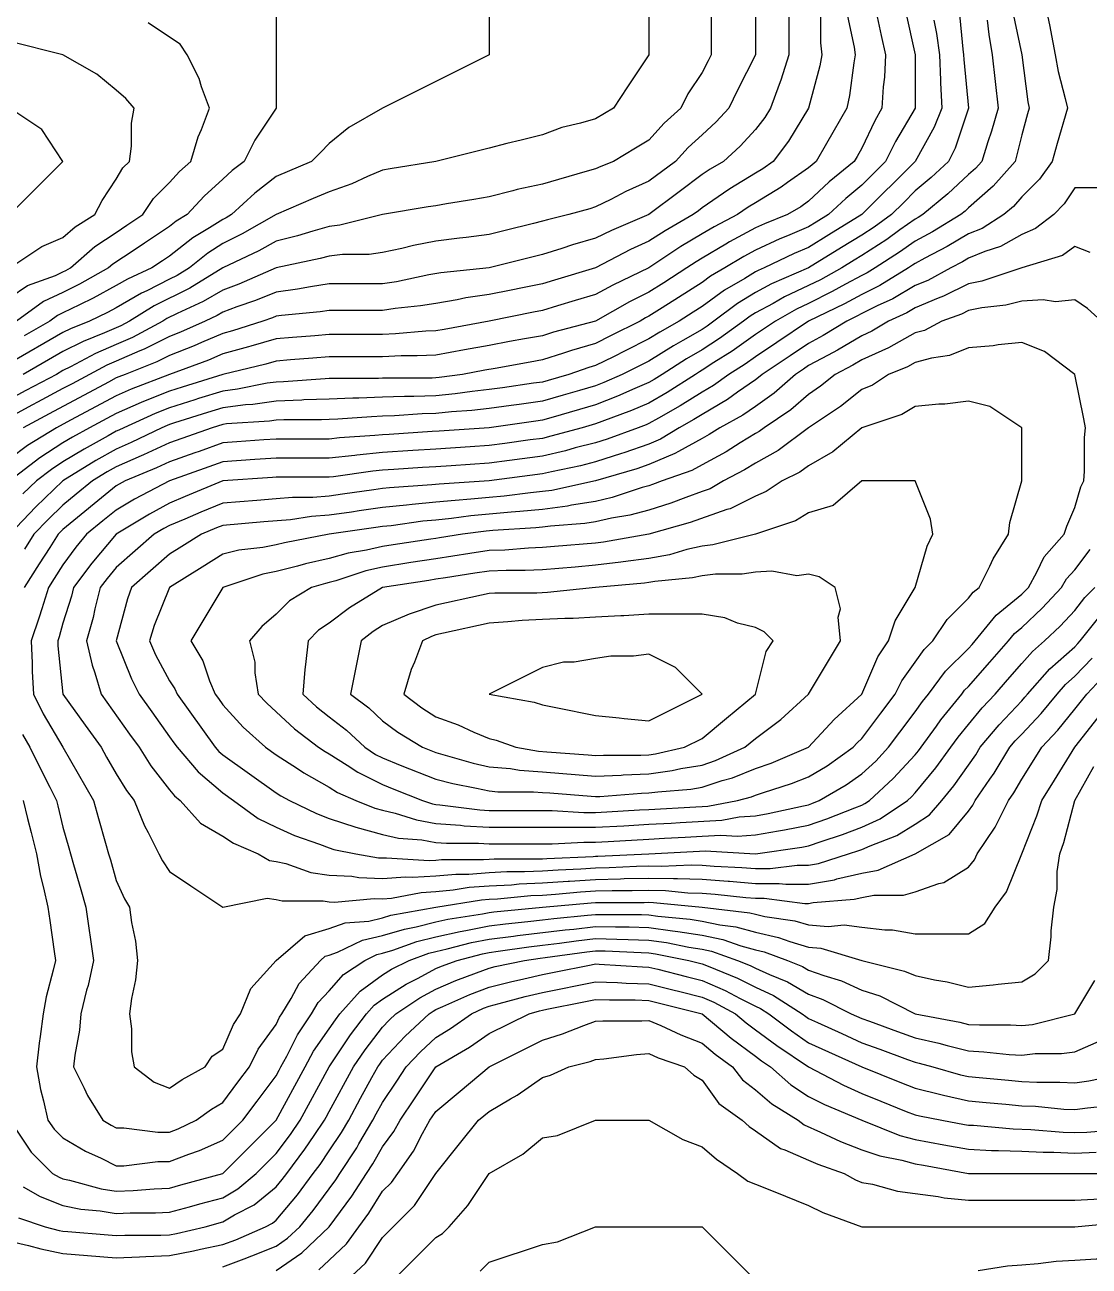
# Model space of a CAD drawing. Header units: inches. Extents: x 794995 to 811195, y 2485918 to 2508058.
# Drawn here: x 801214 to 801813, y 2500686 to 2501385 of the extents above; entities that cross this region are included whole.
import ezdxf

# ---------------------------------------------------------------- set-up
doc = ezdxf.new("R2010")
doc.units = ezdxf.units.IN
doc.header["$MEASUREMENT"] = 0
doc.layers.add('contour', color=7, linetype='Continuous')

msp = doc.modelspace()

# ---------------------------------------------------------------- linework, layer by layer
at = {"layer": 'contour'}
for points in [[(801643.91, 2501398.36), (801643.91, 2501368.36), (801639.44, 2501354.08), (801638.49, 2501351.69), (801633.73, 2501338.36), (801630.38, 2501333.14), (801625.16, 2501326.36), (801616.59, 2501316.93), (801607.16, 2501308.36), (801599.6, 2501303.92), (801595.16, 2501300.86), (801582.3, 2501291.22), (801565.16, 2501278.36), (801544.05, 2501269.47), (801535.16, 2501265.03), (801522.12, 2501261.4), (801516.07, 2501259.27), (801505.16, 2501255.86), (801475.16, 2501248.36), (801448.02, 2501245.5), (801441.16, 2501244.36), (801422.98, 2501240.54), (801415.16, 2501239.36), (801385.16, 2501239.36), (801374.57, 2501237.77), (801367.16, 2501236.36), (801355.16, 2501234.72), (801343.55, 2501229.97), (801333.16, 2501226.36), (801325.16, 2501223.36), (801322, 2501221.52), (801315.16, 2501218.36), (801301.31, 2501212.21), (801295.16, 2501209.79), (801280.87, 2501202.65), (801278.49, 2501201.69), (801265.16, 2501195.86), (801259.94, 2501193.58), (801250.16, 2501188.36), (801240.38, 2501183.14), (801235.16, 2501180.36), (801220.81, 2501172.71), (801218.02, 2501171.22), (801205.16, 2501164.36)], [(801625.16, 2501398.36), (801625.16, 2501368.36), (801615.16, 2501348.36), (801610.16, 2501338.36), (801602.98, 2501330.54), (801595.16, 2501323.36), (801587.33, 2501316.19), (801580.16, 2501308.36), (801565.16, 2501297.11), (801552.12, 2501291.4), (801543.73, 2501286.93), (801535.16, 2501282.65), (801531.83, 2501281.69), (801520.16, 2501278.36), (801508.02, 2501275.5), (801505.16, 2501274.61), (801500.16, 2501273.36), (801484.16, 2501269.36), (801475.16, 2501267.11), (801462.3, 2501265.5), (801458.49, 2501265.03), (801445.16, 2501263.36), (801432.53, 2501260.99), (801426.07, 2501259.27), (801415.16, 2501256.93), (801407.66, 2501255.86), (801392.66, 2501255.86), (801385.16, 2501255.03), (801379.94, 2501253.58), (801355.16, 2501248.36), (801334.25, 2501239.27), (801325.16, 2501235.86), (801314.11, 2501229.41), (801299.44, 2501222.65), (801293.73, 2501219.79), (801291.41, 2501218.36), (801274.29, 2501209.23), (801265.16, 2501205.24), (801253.42, 2501200.1), (801239.44, 2501192.65), (801235.16, 2501190.5), (801231.41, 2501188.36), (801214.29, 2501179.23), (801205.16, 2501174.36)], [(801565.16, 2501398.36), (801565.16, 2501368.36), (801553.16, 2501350.36), (801545.16, 2501338.36), (801535.16, 2501332.36), (801526.59, 2501329.79), (801516.07, 2501327.45), (801505.16, 2501323.36), (801493.16, 2501320.36), (801485.16, 2501318.36), (801475.16, 2501315.86), (801445.16, 2501308.36), (801419.44, 2501304.08), (801415.16, 2501303.36), (801406.59, 2501299.79), (801397.79, 2501295.73), (801385.16, 2501291.22), (801376.16, 2501287.36), (801355.16, 2501278.36), (801336.07, 2501267.45), (801325.16, 2501262), (801316.83, 2501256.69), (801306.41, 2501248.36), (801299.44, 2501244.08), (801295.16, 2501241.93), (801282.3, 2501235.5), (801279.37, 2501234.15), (801265.16, 2501225.86), (801260.29, 2501223.23), (801250.16, 2501218.36), (801239.44, 2501214.08), (801235.16, 2501211.93), (801205.16, 2501194.79)], [(801355.16, 2501398.36), (801355.16, 2501338.36), (801343.16, 2501320.36), (801337.16, 2501308.36), (801330.38, 2501303.14), (801325.16, 2501298.36), (801314.72, 2501288.8), (801305.16, 2501278.36), (801298.91, 2501274.61), (801295.16, 2501271.69), (801281.16, 2501262.36), (801275.16, 2501258.36), (801263.16, 2501250.36), (801260.87, 2501248.36), (801244.39, 2501239.13), (801235.16, 2501234.52), (801224.11, 2501229.41), (801208.91, 2501218.36)], [(801709.7, 2501392.91), (801715.16, 2501368.36), (801715.16, 2501338.36), (801704.05, 2501319.47), (801698.49, 2501308.36), (801691.83, 2501301.69), (801685.16, 2501295.03), (801676.07, 2501287.45), (801666.41, 2501278.36), (801659.44, 2501274.08), (801655.16, 2501271.44), (801643.16, 2501266.36), (801638.87, 2501264.65), (801625.16, 2501258.36), (801618.67, 2501254.85), (801608.02, 2501248.36), (801599.9, 2501243.62), (801595.16, 2501240.18), (801581.83, 2501231.69), (801572.66, 2501225.86), (801565.16, 2501221.09), (801563.34, 2501220.18), (801560.16, 2501218.36), (801543.49, 2501210.03), (801535.16, 2501205.86), (801521.61, 2501201.91), (801517.16, 2501200.36), (801505.16, 2501196.54), (801498.24, 2501195.28), (801478.49, 2501191.69), (801472.85, 2501190.67), (801460.16, 2501188.36), (801446.98, 2501186.54), (801445.16, 2501186.36), (801443.09, 2501186.29), (801417.23, 2501186.29), (801415.16, 2501186.22), (801412.94, 2501186.14), (801387.38, 2501186.14), (801385.16, 2501186.05), (801382.76, 2501185.96), (801359.3, 2501184.22), (801355.16, 2501184.08), (801350.16, 2501183.36), (801333.49, 2501180.03), (801325.16, 2501178.99), (801311.52, 2501174.72), (801309.44, 2501174.08), (801295.16, 2501169.61), (801287.16, 2501166.36), (801269.44, 2501158.36), (801266.55, 2501156.97), (801265.16, 2501156.36), (801260.54, 2501153.75), (801247.16, 2501146.36), (801235.16, 2501139.08), (801228.64, 2501134.88), (801220.16, 2501128.36), (801212.48, 2501121.04)], [(801600.16, 2501398.36), (801600.16, 2501368.36), (801598.49, 2501365.03), (801595.16, 2501358.36), (801587.16, 2501346.36), (801583.16, 2501338.36), (801573.73, 2501329.79), (801565.16, 2501320.36), (801557.66, 2501315.86), (801545.16, 2501308.36), (801538.02, 2501305.5), (801535.16, 2501304.08), (801529.16, 2501302.36), (801505.16, 2501295.5), (801491.04, 2501292.48), (801488.49, 2501291.69), (801475.16, 2501288.36), (801466.59, 2501286.93), (801451.16, 2501284.36), (801445.16, 2501283.36), (801440.87, 2501282.65), (801415.16, 2501278.36), (801391.16, 2501272.36), (801385.16, 2501271.69), (801375.93, 2501269.13), (801367.16, 2501266.36), (801355.16, 2501263.36), (801345.48, 2501258.04), (801325.16, 2501248.36), (801306.59, 2501236.93), (801286.59, 2501226.93), (801272.66, 2501218.36), (801267.77, 2501215.75), (801265.16, 2501214.61), (801258.49, 2501211.69), (801246.59, 2501206.93), (801235.16, 2501201.22), (801226.98, 2501196.54), (801212.66, 2501188.36)], [(801475.16, 2501398.36), (801475.16, 2501368.36), (801415.16, 2501338.36), (801396.07, 2501327.45), (801385.16, 2501318.36), (801380.16, 2501313.36), (801375.16, 2501308.36), (801355.16, 2501299.79), (801343.16, 2501290.36), (801330.16, 2501278.36), (801326.98, 2501276.54), (801325.16, 2501275.63), (801317.66, 2501270.86), (801308.28, 2501265.24), (801295.16, 2501255.03), (801291.16, 2501252.36), (801285.16, 2501248.36), (801271.48, 2501242.05), (801265.16, 2501238.36), (801252.19, 2501231.33), (801244.39, 2501227.59), (801235.16, 2501222.98), (801232, 2501221.52), (801227.66, 2501218.36), (801213.34, 2501210.18)], [(801739.94, 2501393.14), (801742, 2501371.52), (801742.43, 2501368.36), (801742.55, 2501365.75), (801745.16, 2501338.36), (801737.66, 2501315.86), (801733.91, 2501308.36), (801724.25, 2501299.27), (801715.16, 2501291.69), (801708.49, 2501285.03), (801701.83, 2501278.36), (801692.14, 2501271.38), (801685.16, 2501266.82), (801673.73, 2501259.79), (801655.16, 2501248.36), (801634.16, 2501239.36), (801625.16, 2501234.52), (801615.16, 2501228.36), (801601.83, 2501218.36), (801597.95, 2501215.57), (801595.16, 2501213.75), (801584.25, 2501207.45), (801579.01, 2501204.52), (801565.16, 2501195.86), (801550.16, 2501188.36), (801539.77, 2501183.75), (801535.16, 2501181.93), (801526.16, 2501179.36), (801516.83, 2501176.69), (801505.16, 2501173.36), (801492.03, 2501171.49), (801487.66, 2501170.86), (801475.16, 2501169.08), (801465.48, 2501168.04), (801454.05, 2501167.25), (801445.16, 2501166.36), (801437.42, 2501166.1), (801421.83, 2501165.03), (801415.16, 2501164.79), (801408.95, 2501164.57), (801389.96, 2501163.16), (801385.16, 2501162.98), (801380.71, 2501162.81), (801359.6, 2501162.81), (801355.16, 2501162.65), (801351.41, 2501162.11), (801327.3, 2501160.5), (801325.16, 2501160.24), (801319.16, 2501158.36), (801295.16, 2501149.79), (801280.53, 2501143), (801279.28, 2501142.48), (801265.16, 2501136.36), (801260.05, 2501133.47), (801251.83, 2501128.36), (801242.66, 2501120.86), (801235.16, 2501114.72), (801226.79, 2501106.73), (801218.8, 2501098.36), (801213.49, 2501090.03)], [(801769.94, 2501393.14), (801775.16, 2501368.36), (801778.69, 2501341.89), (801779.45, 2501338.36), (801778.49, 2501335.03), (801775.16, 2501323.36), (801772.3, 2501311.22), (801771.41, 2501308.36), (801759.16, 2501294.36), (801745.16, 2501282.11), (801743.22, 2501280.3), (801740.87, 2501278.36), (801724.89, 2501268.63), (801715.16, 2501263.36), (801706.38, 2501257.14), (801692.66, 2501248.36), (801688.02, 2501245.5), (801685.16, 2501244.08), (801675.93, 2501239.13), (801668.49, 2501235.03), (801655.16, 2501228.36), (801648.34, 2501225.18), (801636.41, 2501218.36), (801629.66, 2501213.86), (801625.16, 2501210.86), (801611.99, 2501201.53), (801601.83, 2501195.03), (801595.16, 2501190.67), (801593.7, 2501189.82), (801591.41, 2501188.36), (801575.4, 2501178.12), (801565.16, 2501172.21), (801555.43, 2501168.09), (801538.69, 2501161.89), (801535.16, 2501160.5), (801527.66, 2501158.36), (801510.02, 2501153.5), (801505.16, 2501152.36), (801498.24, 2501151.44), (801483.98, 2501149.54), (801475.16, 2501148.36), (801464.44, 2501147.65), (801445.16, 2501146.36), (801432.3, 2501145.5), (801415.16, 2501144.36), (801400.61, 2501142.91), (801399.56, 2501142.76), (801385.16, 2501141.22), (801355.16, 2501141.22), (801343.16, 2501140.36), (801325.16, 2501139.08), (801317.26, 2501136.26), (801295.16, 2501128.36), (801275.44, 2501118.08), (801265.16, 2501112), (801257.66, 2501105.86), (801248.49, 2501098.36), (801242.43, 2501091.09), (801235.16, 2501081.22), (801230.16, 2501073.36), (801226.98, 2501068.36), (801223.16, 2501056.36), (801221.83, 2501051.69), (801217.16, 2501038.36), (801217.79, 2501025.73), (801217.79, 2501020.99), (801218.49, 2501008.36), (801224.05, 2500997.25), (801235.16, 2500978.36), (801252.3, 2500948.36), (801255.16, 2500938.36), (801259.16, 2500924.36), (801260.87, 2500918.36), (801261.83, 2500915.03), (801265.16, 2500903.36), (801269.77, 2500892.98), (801272.66, 2500888.36), (801273.73, 2500879.79), (801276.07, 2500869.27), (801277.16, 2500858.36), (801276.07, 2500847.45), (801273.73, 2500836.93), (801272.66, 2500828.36), (801273.73, 2500819.79), (801273.73, 2500806.93), (801275.16, 2500798.36), (801286.59, 2500789.79), (801295.16, 2500786.36), (801302.22, 2500791.3), (801315.16, 2500798.36), (801319.16, 2500804.36), (801325.16, 2500808.36), (801331.16, 2500822.36), (801335.16, 2500828.36), (801341.04, 2500842.48), (801355.16, 2500858.36), (801371.31, 2500872.21), (801385.16, 2500876.36), (801394.05, 2500879.47), (801407.33, 2500880.54), (801415.16, 2500882.36), (801419.77, 2500883.75), (801445.16, 2500888.36), (801470.97, 2500892.55), (801475.16, 2500892.86), (801479.9, 2500893.1), (801498.64, 2500894.88), (801505.16, 2500895.18), (801512.48, 2500895.68), (801526.59, 2500896.93), (801535.16, 2500897.49), (801544.49, 2500897.69), (801555.83, 2500897.69), (801565.16, 2500897.91), (801574.49, 2500897.69), (801587.05, 2500896.47), (801595.16, 2500896.26), (801602.48, 2500895.68), (801619.7, 2500893.82), (801625.16, 2500893.36), (801630.16, 2500893.36), (801653.02, 2500890.5), (801655.16, 2500890.5), (801657.77, 2500890.97), (801680.71, 2500892.81), (801685.16, 2500893.82), (801691.83, 2500895.03), (801708.49, 2500895.03), (801715.16, 2500896.93), (801728.49, 2500901.69), (801731.31, 2500902.21), (801745.16, 2500910.86), (801748.49, 2500915.03), (801750.16, 2500918.36), (801760.16, 2500933.36), (801767.66, 2500948.36), (801770.71, 2500952.81), (801775.16, 2500960.36), (801782.08, 2500971.44), (801786.41, 2500978.36), (801795.48, 2500988.04), (801805.16, 2500999.79), (801808.91, 2501004.61), (801811.83, 2501008.36), (801823.16, 2501020.36)], [(801788.02, 2501398.36), (801791.04, 2501384.24), (801791.31, 2501382.21), (801793.91, 2501368.36), (801795.69, 2501358.89), (801799.7, 2501343.82), (801800.87, 2501338.36), (801795.16, 2501318.36), (801792.3, 2501308.36), (801785.16, 2501298.36), (801775.16, 2501288.36), (801770.54, 2501282.98), (801765.16, 2501278.36), (801752.9, 2501270.62), (801745.16, 2501267.45), (801733.16, 2501260.36), (801720.61, 2501253.82), (801715.16, 2501250.86), (801713.7, 2501249.82), (801711.41, 2501248.36), (801695.16, 2501238.36), (801685.16, 2501233.36), (801675.39, 2501228.13), (801655.16, 2501218.36), (801637.16, 2501206.36), (801625.16, 2501198.36), (801619.31, 2501194.22), (801610.16, 2501188.36), (801601.48, 2501182.05), (801595.16, 2501178.36), (801582.85, 2501170.67), (801570.61, 2501163.82), (801565.16, 2501160.67), (801563.54, 2501159.98), (801559.16, 2501158.36), (801541.65, 2501151.87), (801535.16, 2501149.79), (801523.73, 2501146.93), (801518.13, 2501145.39), (801505.16, 2501142.36), (801486.7, 2501139.9), (801475.16, 2501138.36), (801453.73, 2501136.93), (801445.16, 2501136.36), (801437.66, 2501135.86), (801421.59, 2501134.79), (801415.16, 2501134.36), (801409.7, 2501133.82), (801387.56, 2501130.76), (801385.16, 2501130.5), (801355.16, 2501130.5), (801353.16, 2501130.36), (801325.16, 2501128.36), (801303.98, 2501119.54), (801295.16, 2501115.86), (801283.81, 2501109.71), (801265.16, 2501098.36), (801251.44, 2501082.08), (801241.16, 2501068.36), (801239.96, 2501063.56), (801235.16, 2501048.36), (801232.94, 2501040.58), (801232.16, 2501038.36), (801232.3, 2501035.5), (801235.16, 2501008.36), (801247.66, 2500990.86), (801256.59, 2500978.36), (801259.7, 2500972.91), (801265.16, 2500963.36), (801270.87, 2500954.08), (801275.16, 2500948.36), (801281.04, 2500934.24), (801283.16, 2500930.36), (801289.16, 2500918.36), (801291.16, 2500914.36), (801295.16, 2500908.36), (801307.16, 2500900.36), (801325.16, 2500888.36), (801350.16, 2500893.36), (801355.16, 2500892.65), (801358.69, 2500891.89), (801381.63, 2500891.89), (801385.16, 2500891.36), (801388.02, 2500891.22), (801410.36, 2500893.16), (801415.16, 2500892.98), (801420.16, 2500893.36), (801436.83, 2500896.69), (801445.16, 2500897.18), (801454.84, 2500898.04), (801464, 2500899.52), (801475.16, 2500900.36), (801487.79, 2500900.99), (801492.12, 2500901.4), (801505.16, 2500902), (801519.79, 2500903), (801520.46, 2500903.06), (801535.16, 2500904.01), (801549.2, 2500904.32), (801551.21, 2500904.41), (801565.16, 2500904.72), (801579.11, 2500904.41), (801581.31, 2500904.52), (801595.16, 2500904.15), (801609.79, 2500903), (801610.61, 2500902.91), (801625.16, 2500901.69), (801638.49, 2500901.69), (801642.3, 2500901.22), (801655.16, 2500901.22), (801669.7, 2500903.82), (801671.04, 2500904.24), (801685.16, 2500907.45), (801694.39, 2500909.13), (801715.16, 2500918.36), (801734.25, 2500929.27), (801745.16, 2500942.36), (801747.66, 2500945.86), (801748.91, 2500948.36), (801757.16, 2500960.36), (801759.64, 2500963.88), (801768.49, 2500978.36), (801771.52, 2500982), (801775.16, 2500985.86), (801786.07, 2500997.45), (801795.16, 2501008.36), (801799.87, 2501013.66), (801805.16, 2501018.36), (801814.89, 2501028.63)], [(801676.98, 2501390.18), (801680.87, 2501372.65), (801681.41, 2501368.36), (801680.54, 2501363.75), (801678.1, 2501345.42), (801676.59, 2501338.36), (801665.16, 2501318.36), (801659.44, 2501308.36), (801657.09, 2501306.43), (801655.16, 2501304.61), (801643.16, 2501296.36), (801639.64, 2501293.88), (801625.16, 2501285.03), (801621.02, 2501282.5), (801615.16, 2501278.36), (801602.02, 2501271.5), (801595.16, 2501267.45), (801583.16, 2501260.36), (801565.16, 2501248.36), (801544.84, 2501238.68), (801535.16, 2501233.36), (801523.62, 2501229.9), (801513.73, 2501226.93), (801505.16, 2501224.36), (801500.16, 2501223.36), (801475.16, 2501218.36), (801449.77, 2501213.75), (801445.16, 2501212.91), (801439.44, 2501212.65), (801422.36, 2501211.16), (801415.16, 2501210.86), (801385.16, 2501210.86), (801376.98, 2501210.18), (801364.39, 2501209.13), (801355.16, 2501208.36), (801341.04, 2501204.24), (801339.7, 2501203.82), (801325.16, 2501199.9), (801317.05, 2501196.47), (801295.16, 2501188.36), (801273.53, 2501179.99), (801265.16, 2501176.36), (801239.44, 2501162.65), (801231.41, 2501158.36), (801215.16, 2501148.36), (801205.16, 2501140.86)], [(801693.73, 2501389.79), (801696.07, 2501379.27), (801698.49, 2501368.36), (801697.79, 2501355.73), (801697.16, 2501350.36), (801696.41, 2501338.36), (801692.36, 2501331.16), (801685.16, 2501315.86), (801682.43, 2501311.09), (801680.87, 2501308.36), (801666.77, 2501296.75), (801655.16, 2501285.86), (801650.71, 2501282.81), (801643.16, 2501278.36), (801630.3, 2501273.22), (801625.16, 2501270.86), (801610.56, 2501262.96), (801608.49, 2501261.69), (801595.16, 2501253.82), (801591.73, 2501251.79), (801586.59, 2501248.36), (801573.49, 2501240.03), (801565.16, 2501234.72), (801554.25, 2501229.27), (801535.16, 2501218.36), (801511.37, 2501212.15), (801505.16, 2501210.18), (801495.16, 2501208.36), (801486.7, 2501206.82), (801475.16, 2501204.72), (801461.31, 2501202.21), (801445.16, 2501199.27), (801434.72, 2501198.8), (801425.59, 2501198.8), (801415.16, 2501198.36), (801385.16, 2501198.36), (801375.93, 2501197.59), (801363.34, 2501196.54), (801355.16, 2501195.86), (801349.35, 2501194.17), (801325.16, 2501188.36), (801302.3, 2501181.22), (801295.16, 2501178.99), (801280.49, 2501173.03), (801279.28, 2501172.48), (801265.16, 2501166.36), (801259.94, 2501163.58), (801250.16, 2501158.36), (801240.49, 2501153.03), (801235.16, 2501149.79), (801222.12, 2501141.4), (801205.16, 2501128.36)], [(801725.75, 2501387.77), (801727.16, 2501380.36), (801728.79, 2501368.36), (801729.44, 2501354.08), (801729.44, 2501352.65), (801730.16, 2501338.36), (801725.87, 2501327.65), (801715.16, 2501308.36), (801685.16, 2501278.36), (801666.59, 2501266.93), (801655.16, 2501259.9), (801647.05, 2501256.47), (801630.16, 2501248.36), (801626.66, 2501246.86), (801625.16, 2501246.05), (801619.16, 2501242.36), (801607.79, 2501235.73), (801595.16, 2501226.54), (801590.16, 2501223.36), (801582.3, 2501218.36), (801571.31, 2501212.21), (801565.16, 2501208.36), (801551.83, 2501201.69), (801545.16, 2501198.36), (801535.16, 2501193.36), (801531.29, 2501192.23), (801520.16, 2501188.36), (801508.49, 2501185.03), (801505.16, 2501184.08), (801500.16, 2501183.36), (801482.66, 2501180.86), (801475.16, 2501179.79), (801465.56, 2501178.76), (801456.07, 2501177.45), (801445.16, 2501176.36), (801432.75, 2501175.95), (801427.57, 2501175.95), (801415.16, 2501175.5), (801401.83, 2501175.03), (801398.49, 2501175.03), (801385.16, 2501174.52), (801370.76, 2501173.96), (801369.64, 2501173.88), (801355.16, 2501173.36), (801342.03, 2501171.49), (801338.02, 2501171.22), (801325.16, 2501169.61), (801316.59, 2501166.93), (801297.89, 2501161.09), (801295.16, 2501160.24), (801293.83, 2501159.69), (801290.87, 2501158.36), (801273.53, 2501149.99), (801265.16, 2501146.36), (801253.67, 2501139.85), (801235.16, 2501128.36), (801219.79, 2501113.73), (801205.16, 2501098.36)], [(801205.16, 2501231.69), (801215.16, 2501238.36), (801230.87, 2501244.08), (801235.16, 2501246.05), (801236.7, 2501246.82), (801239.44, 2501248.36), (801253.16, 2501260.36), (801265.16, 2501268.36), (801271.16, 2501272.36), (801280.16, 2501278.36), (801286.16, 2501287.36), (801295.16, 2501296.36), (801300.87, 2501302.65), (801307.16, 2501308.36), (801311.31, 2501322.21), (801313.16, 2501326.36), (801317.66, 2501338.36), (801313.16, 2501350.36), (801311.83, 2501355.03), (801305.16, 2501368.36), (801301.16, 2501374.36), (801295.16, 2501378.36), (801283.16, 2501386.36)], [(801661.83, 2501391.69), (801661.83, 2501375.03), (801662.66, 2501368.36), (801661.48, 2501362.05), (801655.16, 2501338.36), (801643.73, 2501319.79), (801635.16, 2501308.36), (801629.3, 2501304.22), (801625.16, 2501301.69), (801610.68, 2501292.84), (801607.16, 2501290.36), (801595.16, 2501282.11), (801593.02, 2501280.5), (801590.16, 2501278.36), (801574.25, 2501269.27), (801565.16, 2501263.36), (801554.81, 2501258.71), (801535.16, 2501248.36), (801512.08, 2501241.44), (801505.16, 2501239.36), (801493.91, 2501237.11), (801487.66, 2501235.86), (801475.16, 2501233.36), (801462.12, 2501231.4), (801457.16, 2501230.36), (801445.16, 2501228.36), (801436.59, 2501226.93), (801422.22, 2501225.42), (801415.16, 2501224.36), (801385.16, 2501224.36), (801379.94, 2501223.58), (801358.32, 2501221.52), (801355.16, 2501221.09), (801353.22, 2501220.3), (801347.66, 2501218.36), (801330.61, 2501212.91), (801325.16, 2501211.44), (801313.16, 2501206.36), (801309.01, 2501204.52), (801295.16, 2501199.08), (801288.02, 2501195.5), (801270.16, 2501188.36), (801266.55, 2501186.97), (801265.16, 2501186.36), (801260.87, 2501184.08), (801227.33, 2501166.19), (801212.66, 2501158.36)], [(801755.75, 2501387.77), (801756.59, 2501379.79), (801758.49, 2501368.36), (801761.83, 2501338.36), (801758.2, 2501325.32), (801756.07, 2501319.27), (801752.66, 2501308.36), (801749.16, 2501304.36), (801745.16, 2501300.86), (801733.55, 2501289.97), (801719.45, 2501278.36), (801716.78, 2501276.74), (801715.16, 2501275.86), (801706.59, 2501269.79), (801699.11, 2501264.41), (801685.16, 2501255.28), (801680.87, 2501252.65), (801673.91, 2501248.36), (801661.83, 2501241.69), (801655.16, 2501238.36), (801641.52, 2501232), (801635.16, 2501228.36), (801625.16, 2501222.98), (801622.3, 2501221.22), (801618.49, 2501218.36), (801604.93, 2501208.59), (801595.16, 2501202.21), (801586.38, 2501197.14), (801572.66, 2501188.36), (801568.09, 2501185.43), (801565.16, 2501183.75), (801557.16, 2501180.36), (801547.47, 2501176.05), (801535.16, 2501171.22), (801511.16, 2501164.36), (801505.16, 2501162.65), (801501.41, 2501162.11), (801475.16, 2501158.36), (801447.03, 2501156.49), (801443.02, 2501156.22), (801418.91, 2501154.61), (801415.16, 2501154.36), (801410.71, 2501153.92), (801390.97, 2501152.56), (801385.16, 2501151.93), (801355.16, 2501151.93), (801348.24, 2501151.44), (801333.16, 2501150.36), (801325.16, 2501149.79), (801311.83, 2501145.03), (801309.37, 2501144.15), (801295.16, 2501139.08), (801287.84, 2501135.68), (801270.16, 2501128.36), (801266.87, 2501126.65), (801265.16, 2501125.63), (801235.16, 2501101.09), (801233.76, 2501099.76), (801232.43, 2501098.36), (801227.66, 2501090.86), (801221.83, 2501081.69), (801213.34, 2501068.36)], [(801205.16, 2501248.36), (801223.16, 2501260.36), (801235.16, 2501265.5), (801242.08, 2501271.44), (801253.16, 2501278.36), (801257.16, 2501286.36), (801265.16, 2501298.36), (801268.91, 2501304.61), (801272.66, 2501308.36), (801273.73, 2501316.93), (801273.73, 2501329.79), (801275.16, 2501338.36), (801270.61, 2501343.82), (801265.16, 2501348.36), (801254.25, 2501357.45), (801235.16, 2501368.36), (801205.16, 2501375.86)], [(801145.16, 2501248.36), (801163.16, 2501260.36), (801175.16, 2501263.36), (801184.39, 2501269.13), (801205.16, 2501278.36), (801235.16, 2501308.36), (801223.16, 2501326.36), (801205.16, 2501338.36), (801183.73, 2501329.79), (801175.16, 2501328.36), (801145.16, 2501318.36), (801139.16, 2501314.36), (801130.16, 2501308.36), (801124.16, 2501299.36)], [(801835.16, 2501293.36), (801805.16, 2501293.36), (801799.16, 2501284.36), (801793.16, 2501278.36), (801782.98, 2501270.54), (801775.16, 2501267.11), (801763.16, 2501260.36), (801754.39, 2501257.59), (801745.16, 2501253.82), (801741.73, 2501251.79), (801735.16, 2501248.36), (801722.22, 2501241.3), (801715.16, 2501238.36), (801702.53, 2501230.99), (801693.73, 2501226.93), (801685.16, 2501222.65), (801682.37, 2501221.15), (801676.59, 2501218.36), (801663.27, 2501210.25), (801655.16, 2501205.86), (801644.66, 2501198.86), (801628.91, 2501188.36), (801626.92, 2501186.6), (801625.16, 2501185.36), (801615.16, 2501178.36), (801609.37, 2501174.15), (801595.16, 2501165.86), (801590.54, 2501162.98), (801582.3, 2501158.36), (801571.65, 2501151.87), (801565.16, 2501149.13), (801551.04, 2501144.24), (801549.75, 2501143.77), (801535.16, 2501139.08), (801526.59, 2501136.93), (801510.38, 2501133.58), (801505.16, 2501132.36), (801475.16, 2501128.36), (801446.98, 2501126.54), (801442.94, 2501126.14), (801419.03, 2501124.49), (801415.16, 2501124.08), (801410.16, 2501123.36), (801392.66, 2501120.86), (801385.16, 2501119.79), (801375.93, 2501119.13), (801364.39, 2501119.13), (801355.16, 2501118.36), (801344.25, 2501117.45), (801325.16, 2501115.86), (801312.81, 2501110.71), (801303.73, 2501106.93), (801295.16, 2501103.36), (801291.92, 2501101.6), (801286.59, 2501098.36), (801265.16, 2501079.61), (801260.02, 2501073.5), (801256.16, 2501068.36), (801253.16, 2501056.36), (801252.12, 2501051.4), (801248.49, 2501038.36), (801251.52, 2501024.72), (801253.16, 2501020.36), (801256.59, 2501008.36), (801272.66, 2500985.86), (801278.02, 2500978.36), (801284.72, 2500967.93), (801295.16, 2500954.36), (801297.89, 2500951.09), (801301.16, 2500948.36), (801312.53, 2500935.73), (801325.16, 2500928.36), (801331.16, 2500924.36), (801345.16, 2500918.36), (801351.41, 2500914.61), (801355.16, 2500914.08), (801360.61, 2500912.91), (801374.72, 2500907.93), (801385.16, 2500906.36), (801397.79, 2500905.73), (801401.83, 2500905.03), (801415.16, 2500904.52), (801428.02, 2500905.5), (801432.03, 2500905.24), (801445.16, 2500906.01), (801456.51, 2500907.01), (801463.81, 2500907.01), (801475.16, 2500907.86), (801485.16, 2500908.36), (801495.16, 2500908.36), (801505.16, 2500908.82), (801514.1, 2500909.43), (801526.79, 2500909.99), (801535.16, 2500910.54), (801542.82, 2500910.7), (801558.18, 2500911.38), (801565.16, 2500911.54), (801572.14, 2500911.38), (801589, 2500912.21), (801595.16, 2500912.05), (801602.02, 2500911.5), (801617.47, 2500910.67), (801625.16, 2500910.03), (801633.49, 2500910.03), (801648.73, 2500911.93), (801655.16, 2500911.93), (801660.61, 2500912.91), (801677.66, 2500918.36), (801683.34, 2500920.18), (801685.16, 2500920.86), (801689.77, 2500922.98), (801704.81, 2500928.71), (801715.16, 2500935.03), (801723.16, 2500940.36), (801730.16, 2500948.36), (801736.88, 2500956.64), (801745.16, 2500968.36), (801749.3, 2500974.22), (801751.83, 2500978.36), (801762.43, 2500991.09), (801775.16, 2501004.61), (801776.98, 2501006.54), (801778.49, 2501008.36), (801791.04, 2501022.48), (801805.16, 2501035.03), (801806.78, 2501036.74), (801808.16, 2501038.36), (801820.16, 2501053.36)], [(801813.73, 2501256.93), (801805.16, 2501260.36), (801798.1, 2501255.42), (801775.16, 2501248.36), (801752.66, 2501240.86), (801745.16, 2501239.36), (801731.16, 2501232.36), (801728.02, 2501231.22), (801715.16, 2501225.86), (801710.42, 2501223.1), (801700.16, 2501218.36), (801690.78, 2501212.74), (801685.16, 2501210.18), (801671.44, 2501202.08), (801666.07, 2501199.27), (801655.16, 2501193.36), (801652.16, 2501191.36), (801647.66, 2501188.36), (801635.75, 2501177.77), (801625.16, 2501170.36), (801618.1, 2501165.42), (801605.16, 2501158.36), (801599.03, 2501154.49), (801595.16, 2501152.36), (801581.83, 2501145.03), (801579.75, 2501143.77), (801565.16, 2501137.59), (801558.3, 2501135.22), (801535.16, 2501128.36), (801510.45, 2501123.07), (801505.16, 2501122.36), (801498.49, 2501121.69), (801483.73, 2501119.79), (801475.16, 2501118.99), (801464.81, 2501118.02), (801456.07, 2501117.45), (801445.16, 2501116.36), (801431.83, 2501115.03), (801428.71, 2501114.81), (801415.16, 2501113.36), (801402.03, 2501111.49), (801397.66, 2501110.86), (801385.16, 2501109.08), (801375.16, 2501108.36), (801363.34, 2501106.54), (801348.24, 2501105.28), (801325.16, 2501103.36), (801321.63, 2501101.89), (801313.16, 2501098.36), (801302.08, 2501091.44), (801295.16, 2501087.11), (801273.73, 2501068.36), (801271.48, 2501062.05), (801265.16, 2501038.36), (801273.73, 2501016.93), (801278.02, 2501008.36), (801285.16, 2500998.36), (801295.16, 2500984.36), (801297.66, 2500980.86), (801299.44, 2500978.36), (801311.31, 2500964.52), (801325.16, 2500952.65), (801331.16, 2500948.36), (801345.16, 2500938.36), (801355.16, 2500933.36), (801365.59, 2500928.8), (801379.7, 2500923.82), (801385.16, 2500921.69), (801387.66, 2500920.86), (801400.16, 2500918.36), (801412.94, 2500916.14), (801415.16, 2500916.05), (801417.3, 2500916.22), (801441.41, 2500914.61), (801445.16, 2500914.83), (801448.4, 2500915.12), (801471.92, 2500915.12), (801475.16, 2500915.36), (801478.02, 2500915.5), (801502.3, 2500915.5), (801505.16, 2500915.63), (801507.71, 2500915.81), (801533.76, 2500916.97), (801535.16, 2500917.06), (801536.44, 2500917.08), (801565.16, 2500918.36), (801593.58, 2500919.94), (801596.92, 2500920.13), (801625.16, 2500918.36), (801651.29, 2500922.23), (801655.16, 2500922.98), (801662.22, 2500925.42), (801674.25, 2500929.27), (801685.16, 2500933.36), (801695.44, 2500938.08), (801710.87, 2500948.36), (801713.09, 2500950.43), (801715.16, 2500952.65), (801726.77, 2500966.75), (801735.16, 2500978.36), (801739.35, 2500984.17), (801745.16, 2500991.22), (801752.9, 2501000.62), (801760.16, 2501008.36), (801767.16, 2501016.36), (801775.16, 2501025.5), (801781.16, 2501032.36), (801788.02, 2501038.36), (801796.88, 2501046.64), (801805.16, 2501055.5), (801810.78, 2501062.74), (801816.41, 2501068.36)], [(801820.16, 2501218.36), (801812.22, 2501225.42), (801805.16, 2501230.36), (801794.25, 2501229.27), (801787.16, 2501230.36), (801775.16, 2501229.61), (801766.16, 2501227.36), (801752.66, 2501225.86), (801745.16, 2501224.36), (801741.16, 2501222.36), (801730.16, 2501218.36), (801720.38, 2501213.14), (801715.16, 2501211.69), (801700.16, 2501203.36), (801685.16, 2501196.54), (801680.02, 2501193.5), (801670.16, 2501188.36), (801661.83, 2501181.69), (801655.16, 2501177.11), (801645.16, 2501168.36), (801630.16, 2501158.36), (801627.3, 2501156.22), (801625.16, 2501155.03), (801616.59, 2501149.79), (801608.71, 2501144.81), (801595.16, 2501137.36), (801589.35, 2501134.17), (801572.66, 2501128.36), (801567.23, 2501126.29), (801565.16, 2501125.63), (801561.41, 2501124.61), (801544.53, 2501118.99), (801535.16, 2501116.82), (801521.52, 2501114.72), (801519.28, 2501114.24), (801505.16, 2501112.36), (801492.43, 2501111.09), (801487.57, 2501110.77), (801475.16, 2501109.61), (801464.87, 2501108.65), (801454.05, 2501107.25), (801445.16, 2501106.36), (801437.89, 2501105.63), (801419.96, 2501103.16), (801415.16, 2501102.65), (801411.41, 2501102.11), (801385.16, 2501098.36), (801359.96, 2501093.56), (801355.16, 2501092.36), (801347.66, 2501090.86), (801334.16, 2501089.36), (801325.16, 2501087.11), (801313.62, 2501079.9), (801295.16, 2501068.36), (801286.59, 2501046.93), (801283.91, 2501038.36), (801287.33, 2501030.54), (801295.16, 2501015.86), (801298.16, 2501011.36), (801299.44, 2501008.36), (801320.87, 2500978.36), (801322.85, 2500976.05), (801325.16, 2500974.08), (801355.16, 2500952.65), (801357.77, 2500950.97), (801362.66, 2500948.36), (801377.96, 2500941.16), (801385.16, 2500938.36), (801400.16, 2500933.36), (801415.16, 2500929.27), (801424.05, 2500927.25), (801437.33, 2500926.19), (801445.16, 2500924.79), (801451.16, 2500924.36), (801469.16, 2500924.36), (801475.16, 2500923.99), (801510.78, 2500923.99), (801528.49, 2500925.03), (801535.16, 2500925.03), (801542.22, 2500925.42), (801565.16, 2500926.69), (801573.98, 2500927.18), (801585.69, 2500927.84), (801595.16, 2500928.36), (801605.75, 2500928.95), (801615.16, 2500928.36), (801625.16, 2500929.08), (801638.2, 2500931.4), (801641.61, 2500931.91), (801655.16, 2500934.52), (801665.44, 2500938.08), (801681.16, 2500944.36), (801685.16, 2500945.86), (801686.87, 2500946.65), (801689.45, 2500948.36), (801702.74, 2500960.77), (801715.16, 2500974.08), (801717.09, 2500976.43), (801718.49, 2500978.36), (801727.16, 2500990.36), (801729.64, 2500993.88), (801741.41, 2501008.36), (801743.02, 2501010.5), (801745.16, 2501012.65), (801757.16, 2501026.36), (801767.66, 2501038.36), (801771.02, 2501042.5), (801775.16, 2501045.86), (801786.77, 2501056.75), (801797.66, 2501068.36), (801800.36, 2501073.16), (801805.16, 2501078.36), (801813.73, 2501089.79)], [(801212.36, 2500985.56), (801216.41, 2500978.36), (801222.66, 2500965.86), (801227.66, 2500955.86), (801231.41, 2500948.36), (801232.16, 2500945.36), (801235.16, 2500933.36), (801238.49, 2500921.69), (801239.44, 2500918.36), (801241.16, 2500912.36), (801245.16, 2500898.36), (801248.02, 2500888.36), (801252.3, 2500858.36), (801249.28, 2500844.24), (801248.49, 2500841.69), (801245.16, 2500828.36), (801244.39, 2500819.13), (801241.83, 2500805.03), (801241.16, 2500798.36), (801247.16, 2500786.36), (801249.01, 2500782.21), (801257.66, 2500768.36), (801262.3, 2500765.5), (801265.16, 2500764.08), (801269.44, 2500764.08), (801288.49, 2500761.69), (801295.16, 2500761.69), (801299.96, 2500763.56), (801310.16, 2500768.36), (801318.84, 2500774.68), (801325.16, 2500778.36), (801333.73, 2500789.79), (801340.16, 2500798.36), (801345.16, 2500808.36), (801355.16, 2500822.36), (801357.16, 2500826.36), (801358.49, 2500828.36), (801363.73, 2500836.93), (801368.2, 2500845.32), (801380.16, 2500858.36), (801382.85, 2500860.67), (801385.16, 2500861.36), (801389.77, 2500862.98), (801403.81, 2500869.71), (801415.16, 2500872.36), (801427.47, 2500876.05), (801434.05, 2500877.25), (801445.16, 2500880.03), (801451.98, 2500881.54), (801471.41, 2500884.61), (801475.16, 2500885.36), (801477.83, 2500885.69), (801505.16, 2500888.36), (801532.71, 2500890.81), (801535.16, 2500890.97), (801537.83, 2500891.03), (801562.49, 2500891.03), (801565.16, 2500891.09), (801567.83, 2500891.03), (801595.16, 2500888.36), (801622, 2500885.2), (801625.16, 2500884.36), (801630.38, 2500883.14), (801647.42, 2500880.62), (801655.16, 2500878.36), (801666.07, 2500877.45), (801675.16, 2500878.36), (801685.16, 2500877.11), (801698.02, 2500875.5), (801702.3, 2500875.5), (801715.16, 2500873.36), (801745.16, 2500873.36), (801754.39, 2500879.13), (801760.16, 2500888.36), (801766.59, 2500896.93), (801775.16, 2500918.36), (801783.73, 2500939.79), (801786.41, 2500948.36), (801793.62, 2500959.9), (801805.16, 2500978.36), (801818.28, 2500995.24)], [(801212.66, 2500948.36), (801215.16, 2500938.36), (801217.16, 2500930.36), (801220.16, 2500918.36), (801222.53, 2500905.73), (801224.25, 2500899.27), (801226.59, 2500888.36), (801227.66, 2500880.86), (801230.16, 2500863.36), (801230.87, 2500858.36), (801229.7, 2500852.91), (801225.69, 2500837.84), (801223.91, 2500828.36), (801222.3, 2500815.5), (801221.83, 2500811.69), (801220.16, 2500798.36), (801222.53, 2500785.73), (801224.25, 2500779.27), (801226.59, 2500768.36), (801230.16, 2500763.36), (801235.16, 2500758.36), (801247.79, 2500750.99), (801256.59, 2500746.93), (801265.16, 2500742.65), (801269.44, 2500742.65), (801288.49, 2500745.03), (801295.16, 2500745.03), (801306.07, 2500749.27), (801312.12, 2500751.4), (801325.16, 2500757.11), (801336.41, 2500768.36), (801344.44, 2500779.08), (801355.16, 2500793.36), (801356.92, 2500796.6), (801357.89, 2500798.36), (801361.16, 2500804.36), (801367.16, 2500816.36), (801375.16, 2500828.36), (801378.95, 2500834.57), (801385.16, 2500841.22), (801393.16, 2500850.36), (801405.16, 2500858.36), (801411.92, 2500861.6), (801415.16, 2500862.36), (801420.87, 2500864.08), (801434.49, 2500869.03), (801445.16, 2500871.69), (801458.8, 2500874.72), (801462.03, 2500875.24), (801475.16, 2500877.86), (801484.49, 2500879.03), (801497.05, 2500880.25), (801505.16, 2500881.22), (801511.54, 2500881.98), (801530.54, 2500883.75), (801535.16, 2500884.27), (801539.34, 2500884.18), (801560.97, 2500884.18), (801565.16, 2500884.08), (801570.16, 2500883.36), (801588.34, 2500881.54), (801595.16, 2500880.47), (801605.16, 2500878.36), (801614.11, 2500877.31), (801625.16, 2500874.36), (801638.13, 2500871.33), (801644.57, 2500868.95), (801655.16, 2500865.86), (801662.08, 2500865.28), (801685.16, 2500858.36), (801709.16, 2500852.36), (801715.16, 2500849.79), (801726.07, 2500847.45), (801733.16, 2500846.36), (801745.16, 2500843.36), (801759.01, 2500844.52), (801761.83, 2500845.03), (801775.16, 2500846.36), (801782.66, 2500850.86), (801790.16, 2500858.36), (801791.83, 2500871.69), (801791.83, 2500875.03), (801793.16, 2500888.36), (801795.16, 2500898.36), (801795.16, 2500908.36), (801796.59, 2500918.36), (801798.84, 2500924.68), (801805.16, 2500948.36), (801815.87, 2500967.65)], [(801205.16, 2500768.36), (801217.16, 2500750.36), (801229.16, 2500738.36), (801233.02, 2500736.22), (801235.16, 2500735.36), (801238.91, 2500734.61), (801256.59, 2500729.79), (801265.16, 2500728.36), (801274.76, 2500728.76), (801286.59, 2500729.79), (801295.16, 2500730.18), (801301.59, 2500731.93), (801325.16, 2500738.36), (801355.16, 2500768.36), (801371.52, 2500798.36), (801376.34, 2500807.18), (801385.16, 2500819.79), (801388.59, 2500824.93), (801391.16, 2500828.36), (801402.53, 2500840.99), (801415.16, 2500850.18), (801420.16, 2500853.36), (801430.16, 2500858.36), (801441.16, 2500862.36), (801445.16, 2500863.36), (801451.59, 2500864.79), (801465.16, 2500868.36), (801475.16, 2500870.36), (801488.87, 2500872.08), (801491.12, 2500872.4), (801517.92, 2500875.6), (801522.85, 2500876.05), (801535.16, 2500877.45), (801546.32, 2500877.2), (801554, 2500877.2), (801565.16, 2500876.93), (801578.49, 2500875.03), (801581.52, 2500874.72), (801595.16, 2500872.57), (801606.9, 2500870.1), (801616.98, 2500866.54), (801625.16, 2500864.36), (801630.02, 2500863.23), (801643.16, 2500858.36), (801651.73, 2500854.93), (801655.16, 2500852.91), (801663.73, 2500849.79), (801673.62, 2500846.82), (801685.16, 2500841.69), (801695.16, 2500838.36), (801715.16, 2500828.36), (801740.36, 2500823.56), (801745.16, 2500822.36), (801751.47, 2500822.05), (801768.84, 2500822.05), (801775.16, 2500821.69), (801781.16, 2500822.36), (801805.16, 2500828.36), (801816.41, 2500847.11)], [(801212.66, 2500730.86), (801222.3, 2500725.5), (801235.16, 2500720.36), (801245.16, 2500718.36), (801256.16, 2500717.36), (801265.16, 2500715.86), (801272.98, 2500716.19), (801287.33, 2500716.19), (801295.16, 2500716.54), (801306.41, 2500719.61), (801312.3, 2500721.22), (801325.16, 2500724.72), (801333.73, 2500729.79), (801343.91, 2500738.36), (801355.16, 2500749.61), (801363.27, 2500760.25), (801368.8, 2500768.36), (801385.16, 2500798.36), (801397.16, 2500816.36), (801406.16, 2500828.36), (801410.42, 2500833.1), (801415.16, 2500836.54), (801428.49, 2500845.03), (801435.16, 2500848.36), (801445.16, 2500853.75), (801448.4, 2500855.12), (801457.16, 2500858.36), (801471.41, 2500862.11), (801475.16, 2500862.86), (801480.3, 2500863.5), (801497.5, 2500866.02), (801505.16, 2500866.93), (801514.89, 2500868.09), (801524.14, 2500869.38), (801535.16, 2500870.63), (801547.16, 2500870.36), (801553.45, 2500870.07), (801565.16, 2500869.79), (801575.16, 2500868.36), (801587.66, 2500865.86), (801595.16, 2500864.68), (801600.38, 2500863.58), (801615.16, 2500858.36), (801622.3, 2500855.5), (801625.16, 2500854.08), (801633.16, 2500850.36), (801643.16, 2500846.36), (801655.16, 2500839.27), (801663.16, 2500836.36), (801679.16, 2500828.36), (801685.16, 2500825.63), (801689.45, 2500824.08), (801705.16, 2500818.36), (801715.16, 2500814.72), (801728.49, 2500811.69), (801733.16, 2500810.36), (801745.16, 2500807.36), (801753.73, 2500806.93), (801768.1, 2500805.42), (801775.16, 2500805.03), (801782.66, 2500805.86), (801797.66, 2500805.86), (801805.16, 2500806.93), (801820.16, 2500813.36)], [(801210.16, 2500713.36), (801225.16, 2500708.36), (801233.09, 2500706.29), (801235.16, 2500705.86), (801237.89, 2500705.63), (801260.54, 2500703.75), (801265.16, 2500703.36), (801269.96, 2500703.56), (801290.36, 2500703.56), (801295.16, 2500703.75), (801299.03, 2500704.49), (801315.16, 2500708.36), (801325.16, 2500711.09), (801331.83, 2500715.03), (801342.75, 2500720.77), (801355.16, 2500730.86), (801358.59, 2500734.93), (801361.16, 2500738.36), (801371.44, 2500752.08), (801376.59, 2500759.79), (801382.43, 2500768.36), (801383.39, 2500770.13), (801385.16, 2500773.36), (801398.8, 2500798.36), (801405.43, 2500808.09), (801415.16, 2500820.86), (801418.8, 2500824.72), (801422.66, 2500828.36), (801436.16, 2500837.36), (801445.16, 2500842.21), (801456.51, 2500847.01), (801468.1, 2500851.3), (801475.16, 2500854.08), (801478.59, 2500854.93), (801495.16, 2500858.36), (801503.88, 2500859.64), (801506.78, 2500859.98), (801530.26, 2500863.26), (801535.16, 2500863.82), (801540.49, 2500863.69), (801560.77, 2500862.75), (801565.16, 2500862.65), (801568.91, 2500862.11), (801587.66, 2500858.36), (801595.16, 2500856.49), (801598.49, 2500855.03), (801615.16, 2500848.36), (801625.16, 2500843.36), (801635.4, 2500838.61), (801651.41, 2500828.36), (801653.54, 2500826.74), (801655.16, 2500825.63), (801660.16, 2500823.36), (801673.91, 2500817.11), (801685.16, 2500812), (801695.16, 2500808.36), (801710.87, 2500802.65), (801715.16, 2500801.09), (801717.38, 2500800.58), (801725.16, 2500798.36), (801740.71, 2500793.92), (801745.16, 2500792.91), (801751.16, 2500792.36), (801767.66, 2500790.86), (801775.16, 2500790.18), (801783.73, 2500789.79), (801796.59, 2500789.79), (801805.16, 2500789.36), (801812.98, 2500790.54), (801831.16, 2500794.36)], [(801205.16, 2500700.18), (801215.75, 2500697.77), (801222.75, 2500695.95), (801235.16, 2500693.36), (801249.01, 2500692.21), (801265.16, 2500690.86), (801278.2, 2500691.4), (801281.83, 2500691.69), (801295.16, 2500692.21), (801308.71, 2500694.81), (801312.53, 2500695.73), (801325.16, 2500698.36), (801332.43, 2500701.09), (801349.16, 2500708.36), (801353.09, 2500710.43), (801355.16, 2500712.11), (801367.16, 2500726.36), (801376.16, 2500738.36), (801380.02, 2500743.5), (801385.16, 2500751.22), (801392.02, 2500761.5), (801396.07, 2500768.36), (801402.81, 2500780.71), (801409.16, 2500792.36), (801412.43, 2500798.36), (801413.54, 2500799.98), (801415.16, 2500802.11), (801427.89, 2500815.63), (801441.41, 2500828.36), (801443.66, 2500829.86), (801445.16, 2500830.67), (801449.16, 2500832.36), (801464.39, 2500839.13), (801475.16, 2500843.36), (801487.16, 2500846.36), (801494.72, 2500847.93), (801505.16, 2500850.36), (801511.83, 2500851.69), (801532.66, 2500855.86), (801535.16, 2500856.36), (801537.23, 2500856.29), (801561.52, 2500854.72), (801565.16, 2500854.61), (801570.16, 2500853.36), (801586.16, 2500849.36), (801595.16, 2500847.11), (801608.2, 2500841.4), (801616.59, 2500836.93), (801625.16, 2500832.65), (801628.09, 2500831.29), (801632.66, 2500828.36), (801645.43, 2500818.63), (801655.16, 2500812), (801685.16, 2500798.36), (801706.59, 2500789.79), (801715.16, 2500786.36), (801729.56, 2500782.76), (801731.04, 2500782.48), (801745.16, 2500779.27), (801755.16, 2500778.36), (801766.16, 2500777.36), (801775.16, 2500776.54), (801782.98, 2500776.19), (801798.84, 2500774.68), (801805.16, 2500774.36), (801812.22, 2500775.42), (801826.59, 2500776.93)], [(801325.16, 2500685.86), (801337.16, 2500690.36), (801341.61, 2500691.91), (801355.16, 2500697.45), (801361.65, 2500701.87), (801368.49, 2500708.36), (801376.07, 2500717.45), (801385.16, 2500729.79), (801388.8, 2500734.72), (801391.16, 2500738.36), (801400.61, 2500752.91), (801401.83, 2500755.03), (801409.7, 2500768.36), (801411.63, 2500771.89), (801415.16, 2500778.36), (801423.16, 2500790.36), (801428.49, 2500798.36), (801436.59, 2500806.93), (801445.16, 2500815.03), (801453.43, 2500820.09), (801465.16, 2500828.36), (801472.08, 2500831.44), (801475.16, 2500832.65), (801480.87, 2500834.08), (801495.43, 2500838.09), (801505.16, 2500840.36), (801535.16, 2500846.36), (801547.57, 2500845.95), (801552.43, 2500845.63), (801565.16, 2500845.24), (801578.66, 2500841.86), (801582.66, 2500840.86), (801595.16, 2500837.74), (801601.68, 2500834.88), (801613.91, 2500828.36), (801620.02, 2500823.22), (801625.16, 2500819.36), (801637.16, 2500810.36), (801655.16, 2500798.36), (801674.81, 2500788.02), (801685.16, 2500783.36), (801695.87, 2500779.08), (801710.16, 2500773.36), (801715.16, 2500771.36), (801717.56, 2500770.76), (801730.16, 2500768.36), (801742.85, 2500766.05), (801745.16, 2500765.63), (801748.02, 2500765.5), (801770.36, 2500763.56), (801780.38, 2500763.14), (801798.49, 2500761.69), (801805.16, 2500761.44), (801811.83, 2500761.69), (801829.94, 2500763.14)], [(801355.16, 2500683.82), (801369.75, 2500693.77), (801385.16, 2500708.36), (801397.89, 2500725.63), (801406.16, 2500738.36), (801409.7, 2500743.82), (801415.16, 2500753.36), (801421.59, 2500761.93), (801425.16, 2500768.36), (801433.16, 2500780.36), (801445.16, 2500798.36), (801464.05, 2500809.47), (801475.16, 2500817.11), (801497.66, 2500828.36), (801503.54, 2500829.98), (801505.16, 2500830.36), (801507.66, 2500830.86), (801528.49, 2500835.03), (801535.16, 2500836.36), (801542.9, 2500836.1), (801557.42, 2500836.1), (801565.16, 2500835.86), (801595.16, 2500828.36), (801611.44, 2500814.65), (801625.16, 2500804.36), (801628.59, 2500801.79), (801633.73, 2500798.36), (801645.16, 2500788.36), (801655.16, 2500781.69), (801664.05, 2500777.25), (801685.16, 2500768.36), (801706.59, 2500759.79), (801715.16, 2500757.45), (801731.31, 2500754.52), (801745.16, 2500752), (801758.2, 2500751.4), (801762.12, 2500751.4), (801775.16, 2500750.86), (801787.16, 2500750.36), (801793.16, 2500750.36), (801805.16, 2500749.9), (801817.16, 2500750.36)], [(801379.35, 2500684.17), (801385.16, 2500689.61), (801394.84, 2500698.68), (801401.83, 2500708.36), (801407.42, 2500716.1), (801415.16, 2500728.36), (801420.16, 2500733.36), (801423.73, 2500738.36), (801432.66, 2500750.86), (801437.66, 2500760.86), (801441.83, 2500768.36), (801443.16, 2500770.36), (801445.16, 2500773.36), (801458.8, 2500784.72), (801475.16, 2500798.36), (801505.16, 2500813.36), (801516.59, 2500816.93), (801528.49, 2500821.69), (801535.16, 2500824.08), (801539.16, 2500824.36), (801561.16, 2500824.36), (801565.16, 2500824.61), (801571.83, 2500821.69), (801583.16, 2500816.36), (801595.16, 2500811.69), (801602.43, 2500805.63), (801612.3, 2500798.36), (801617.96, 2500791.16), (801625.16, 2500785.5), (801634.39, 2500777.59), (801649.16, 2500768.36), (801652.55, 2500765.75), (801661.83, 2500761.69), (801673.16, 2500756.36), (801685.16, 2500751.69), (801695.16, 2500748.36), (801707.66, 2500745.86), (801715.16, 2500743.82), (801719.77, 2500742.98), (801745.16, 2500738.36), (801835.16, 2500738.36)], [(801395.16, 2500678.36), (801405.56, 2500687.96), (801415.16, 2500702.36), (801418.16, 2500705.36), (801433.16, 2500720.36), (801445.16, 2500738.36), (801458.49, 2500755.03), (801469.16, 2500768.36), (801475.16, 2500773.36), (801487.16, 2500780.36), (801491.04, 2500782.48), (801505.16, 2500792.36), (801509.77, 2500793.75), (801520.16, 2500798.36), (801532, 2500801.52), (801535.16, 2500802.65), (801539.77, 2500802.98), (801558.1, 2500805.42), (801565.16, 2500805.86), (801570.38, 2500803.58), (801585.16, 2500798.36), (801590.54, 2500793.75), (801595.16, 2500790.86), (801604.63, 2500777.84), (801617.66, 2500768.36), (801621.63, 2500764.83), (801625.16, 2500762.36), (801639.28, 2500752.48), (801641.83, 2500751.69), (801655.16, 2500745.86), (801660.38, 2500743.58), (801675.16, 2500738.36), (801681.63, 2500734.83), (801685.16, 2500733.36), (801691.16, 2500732.36), (801705.16, 2500728.36), (801715.16, 2500727.11), (801728.02, 2500725.5), (801731.52, 2500724.72), (801745.16, 2500723.36), (801805.16, 2500723.36), (801819.44, 2500724.08)], [(801421.16, 2500678.36), (801433.16, 2500690.36), (801445.16, 2500702.36), (801448.91, 2500704.61), (801452.66, 2500708.36), (801463.16, 2500720.36), (801475.16, 2500738.36), (801494.25, 2500749.27), (801505.16, 2500758.36), (801513.73, 2500759.79), (801535.16, 2500768.36), (801565.16, 2500768.36), (801584.25, 2500757.45), (801595.16, 2500753.36), (801603.16, 2500746.36), (801615.16, 2500738.36), (801620.87, 2500734.08), (801625.16, 2500732.36), (801635.16, 2500728.36), (801655.16, 2500720.36), (801663.16, 2500716.36), (801685.16, 2500708.36), (801805.16, 2500708.36), (801832.55, 2500710.97)], [(801470.16, 2500683.36), (801475.16, 2500688.36), (801505.16, 2500698.36), (801513.73, 2500699.79), (801535.16, 2500708.36), (801595.16, 2500708.36), (801625.16, 2500678.36)], [(801750.61, 2500683.82), (801767.16, 2500686.36), (801775.16, 2500686.93), (801784.39, 2500687.59), (801794.57, 2500688.95), (801805.16, 2500689.61), (801817.16, 2500690.36), (801823.16, 2500690.36), (801835.16, 2500691.22), (801865.16, 2500691.22), (801875.75, 2500688.95), (801885.93, 2500687.59), (801895.16, 2500685.86)]]:
    msp.add_lwpolyline(points, dxfattribs=at)
for points in [[(801655.16, 2500946.05), (801656.87, 2500946.65), (801661.16, 2500948.36), (801676.27, 2500957.25), (801685.16, 2500963.36), (801692.9, 2500970.62), (801700.16, 2500978.36), (801706.59, 2500986.93), (801715.16, 2500998.36), (801719.3, 2501004.22), (801722.66, 2501008.36), (801732.3, 2501021.22), (801745.16, 2501034.08), (801747.16, 2501036.36), (801748.91, 2501038.36), (801760.68, 2501052.84), (801775.16, 2501064.61), (801777.09, 2501066.43), (801778.91, 2501068.36), (801783.73, 2501076.93), (801787.79, 2501085.73), (801799.16, 2501098.36), (801800.54, 2501102.98), (801805.16, 2501113.36), (801808.49, 2501125.03), (801810.16, 2501128.36), (801810.61, 2501133.82), (801810.61, 2501152.91), (801811.16, 2501158.36), (801810.16, 2501163.36), (801805.16, 2501188.36), (801788.02, 2501201.22), (801775.16, 2501206.36), (801761.83, 2501205.03), (801759.01, 2501204.52), (801745.16, 2501203.36), (801734.57, 2501198.95), (801724.39, 2501197.59), (801715.16, 2501195.03), (801710.87, 2501192.65), (801700.16, 2501188.36), (801691.16, 2501182.36), (801685.16, 2501179.79), (801673.16, 2501170.36), (801655.16, 2501158.36), (801638.02, 2501145.5), (801625.16, 2501138.36), (801618.95, 2501134.57), (801607.16, 2501128.36), (801599.6, 2501123.92), (801595.16, 2501122.36), (801585.93, 2501119.13), (801577.57, 2501115.95), (801565.16, 2501112), (801554.44, 2501109.08), (801544.16, 2501107.36), (801535.16, 2501105.28), (801529.16, 2501104.36), (801509.77, 2501102.98), (801505.16, 2501102.36), (801501.52, 2501102), (801477.23, 2501100.43), (801473.45, 2501100.08), (801460.16, 2501098.36), (801447.16, 2501096.36), (801445.16, 2501096.05), (801442.43, 2501095.63), (801421.16, 2501092.36), (801415.16, 2501091.44), (801406.16, 2501089.36), (801395.87, 2501087.65), (801385.16, 2501084.72), (801371.83, 2501081.69), (801367.16, 2501080.36), (801355.16, 2501077.36), (801347.66, 2501075.86), (801325.16, 2501068.36), (801313.91, 2501049.61), (801307.16, 2501038.36), (801313.91, 2501027.11), (801317.66, 2501015.86), (801320.87, 2501008.36), (801322.66, 2501005.86), (801325.16, 2501002.36), (801336.59, 2500989.79), (801349.16, 2500978.36), (801355.16, 2500974.08), (801367.16, 2500966.36), (801370.76, 2500963.96), (801385.16, 2500955.86), (801389.77, 2500952.98), (801400.16, 2500948.36), (801410.87, 2500944.08), (801415.16, 2500942.91), (801422.22, 2500941.3), (801434.25, 2500937.45), (801445.16, 2500935.5), (801459.01, 2500934.52), (801461.04, 2500934.24), (801475.16, 2500933.36), (801535.16, 2500933.36), (801551.04, 2500934.24), (801565.16, 2500935.03), (801577.79, 2500935.73), (801582.81, 2500936.01), (801606.21, 2500937.31), (801615.93, 2500939.13), (801625.16, 2500939.79), (801632.43, 2500941.09), (801652.3, 2500945.5)], [(801595.16, 2500945.03), (801598.32, 2500945.2), (801615.16, 2500948.36), (801623.02, 2500950.5), (801625.16, 2500951.36), (801629.77, 2500952.98), (801645.56, 2500957.96), (801655.16, 2500961.69), (801665.5, 2500968.02), (801680.16, 2500978.36), (801682.55, 2500980.97), (801685.16, 2500983.36), (801695.87, 2500997.65), (801703.91, 2501008.36), (801707.66, 2501015.86), (801715.16, 2501026.36), (801720.16, 2501033.36), (801725.16, 2501038.36), (801733.16, 2501050.36), (801745.16, 2501062.36), (801747.77, 2501065.75), (801751.16, 2501068.36), (801757.16, 2501080.36), (801759.01, 2501084.52), (801767.66, 2501098.36), (801768.49, 2501105.03), (801775.16, 2501128.36), (801775.16, 2501158.36), (801757.16, 2501170.36), (801745.16, 2501173.36), (801731.83, 2501171.69), (801728.49, 2501171.69), (801715.16, 2501170.36), (801707.66, 2501165.86), (801685.16, 2501158.36), (801668.8, 2501144.72), (801655.16, 2501136.93), (801650.16, 2501133.36), (801640.16, 2501128.36), (801631.16, 2501122.36), (801625.16, 2501119.79), (801610.87, 2501112.65), (801609.01, 2501112.21), (801588.49, 2501105.03), (801565.16, 2501098.36), (801539.6, 2501093.92), (801535.16, 2501093.36), (801512.08, 2501091.44), (801505.16, 2501090.86), (801497.33, 2501090.54), (801484.05, 2501089.47), (801475.16, 2501089.13), (801464.25, 2501087.45), (801445.16, 2501084.52), (801431.16, 2501082.36), (801415.16, 2501079.9), (801405.78, 2501077.74), (801388.91, 2501072.11), (801385.16, 2501071.09), (801382.94, 2501070.58), (801375.16, 2501068.36), (801362.66, 2501060.86), (801355.16, 2501053.36), (801347.16, 2501046.36), (801340.16, 2501038.36), (801343.16, 2501026.36), (801343.16, 2501020.36), (801345.16, 2501008.36), (801349.94, 2501003.14), (801355.16, 2500998.36), (801365.59, 2500988.8), (801379.16, 2500978.36), (801382.76, 2500975.96), (801385.16, 2500974.61), (801395.16, 2500968.36), (801401.16, 2500964.36), (801415.16, 2500957.36), (801421.59, 2500954.79), (801437.66, 2500948.36), (801443.34, 2500946.54), (801445.16, 2500946.22), (801447.47, 2500946.05), (801469.86, 2500943.07), (801475.16, 2500942.74), (801510.78, 2500942.74), (801528.49, 2500941.69), (801535.16, 2500941.69), (801541.48, 2500942.05), (801559.86, 2500943.07), (801565.16, 2500943.36), (801591.63, 2500944.83)], [(801625.16, 2500966.36), (801634.05, 2500969.47), (801655.16, 2500978.36), (801669.44, 2500994.08), (801685.16, 2501008.36), (801694.16, 2501029.36), (801700.16, 2501038.36), (801703.91, 2501049.61), (801715.16, 2501068.36), (801721.83, 2501091.69), (801725.16, 2501098.36), (801723.73, 2501106.93), (801715.16, 2501128.36), (801685.16, 2501128.36), (801669.01, 2501114.52), (801655.16, 2501110.36), (801647.66, 2501105.86), (801625.16, 2501098.36), (801601.16, 2501092.36), (801595.16, 2501091.69), (801586.59, 2501089.79), (801576.7, 2501086.82), (801565.16, 2501084.72), (801550.76, 2501082.76), (801549.44, 2501082.65), (801535.16, 2501080.86), (801523.62, 2501079.9), (801505.16, 2501078.36), (801495.56, 2501077.96), (801484.76, 2501077.96), (801475.16, 2501077.59), (801467.16, 2501076.36), (801450.61, 2501073.82), (801445.16, 2501072.98), (801441.16, 2501072.36), (801415.16, 2501068.36), (801396.59, 2501056.93), (801385.16, 2501048.36), (801379.16, 2501044.36), (801373.16, 2501038.36), (801371.83, 2501025.03), (801371.31, 2501022.21), (801370.16, 2501008.36), (801377.96, 2501001.16), (801385.16, 2500995.5), (801394.76, 2500987.96), (801405.16, 2500978.36), (801411.16, 2500974.36), (801415.16, 2500972.36), (801425.16, 2500968.36), (801445.16, 2500960.36), (801454.76, 2500957.96), (801468.1, 2500955.42), (801475.16, 2500953.82), (801480.16, 2500953.36), (801500.16, 2500953.36), (801505.16, 2500952.98), (801509.44, 2500952.65), (801532.66, 2500950.86), (801535.16, 2500950.67), (801537.56, 2500950.76), (801561.02, 2500952.5), (801565.16, 2500952.65), (801570.16, 2500953.36), (801588.73, 2500954.79), (801595.16, 2500955.86), (801606.41, 2500959.61), (801612.3, 2500961.22)], [(801595.16, 2500968.36), (801602.66, 2500970.86), (801619.16, 2500978.36), (801625.16, 2500983.36), (801639.44, 2500994.08), (801655.16, 2501008.36), (801666.41, 2501027.11), (801673.16, 2501038.36), (801671.83, 2501051.69), (801673.16, 2501056.36), (801670.16, 2501068.36), (801661.16, 2501074.36), (801655.16, 2501075.86), (801648.49, 2501075.03), (801634.39, 2501077.59), (801625.16, 2501076.93), (801617.66, 2501075.86), (801602.66, 2501075.86), (801595.16, 2501075.03), (801589.7, 2501073.82), (801568.49, 2501071.69), (801565.16, 2501071.09), (801562.76, 2501070.76), (801535.16, 2501068.36), (801508.02, 2501065.5), (801502, 2501065.2), (801478.32, 2501065.2), (801475.16, 2501065.03), (801470.87, 2501064.08), (801445.16, 2501058.36), (801430.16, 2501053.36), (801415.16, 2501046.93), (801409.94, 2501043.58), (801403.16, 2501038.36), (801397.16, 2501008.36), (801407.33, 2501000.54), (801415.16, 2500993.36), (801423.73, 2500986.93), (801437.66, 2500978.36), (801445.16, 2500975.36), (801449.16, 2500974.36), (801466.27, 2500969.47), (801475.16, 2500967.45), (801487.16, 2500966.36), (801492.3, 2500965.5), (801505.16, 2500964.52), (801535.16, 2500962.21), (801549.56, 2500962.76), (801550.68, 2500962.84), (801565.16, 2500963.36), (801578.28, 2500965.24), (801583.16, 2500966.36)], [(801565.16, 2500974.08), (801568.91, 2500974.61), (801585.16, 2500978.36), (801595.16, 2500983.36), (801608.8, 2500994.72), (801625.16, 2501008.36), (801631.16, 2501032.36), (801635.16, 2501038.36), (801630.16, 2501043.36), (801625.16, 2501045.86), (801615.16, 2501048.36), (801608.02, 2501051.22), (801595.16, 2501053.36), (801565.16, 2501053.36), (801551.04, 2501052.48), (801549.28, 2501052.48), (801535.16, 2501051.69), (801522.53, 2501050.99), (801517.79, 2501050.99), (801505.16, 2501050.36), (801493.73, 2501049.79), (801485.75, 2501048.95), (801475.16, 2501048.36), (801449.44, 2501042.65), (801445.16, 2501041.69), (801442.66, 2501040.86), (801437.66, 2501038.36), (801433.16, 2501026.36), (801431.31, 2501022.21), (801427.16, 2501008.36), (801437.33, 2501000.54), (801445.16, 2500995.5), (801457.79, 2500990.99), (801466.59, 2500986.93), (801475.16, 2500983.36), (801479.16, 2500982.36), (801490.16, 2500978.36), (801503.02, 2500976.22), (801507.66, 2500975.86), (801530.87, 2500974.08), (801535.16, 2500973.75), (801539.6, 2500973.92), (801560.71, 2500973.92)], [(801565.16, 2500993.36), (801595.16, 2501008.36), (801580.16, 2501023.36), (801565.16, 2501030.86), (801556.59, 2501029.79), (801543.73, 2501029.79), (801535.16, 2501028.36), (801523.16, 2501026.36), (801517.16, 2501026.36), (801505.16, 2501023.36), (801475.16, 2501008.36), (801500.54, 2501003.75), (801505.16, 2501002.36), (801512.66, 2501000.86), (801535.16, 2500996.36), (801548.49, 2500995.03), (801551.31, 2500994.52)]]:
    msp.add_lwpolyline(points, close=True, dxfattribs=at)

doc.saveas('drawing.dxf')
